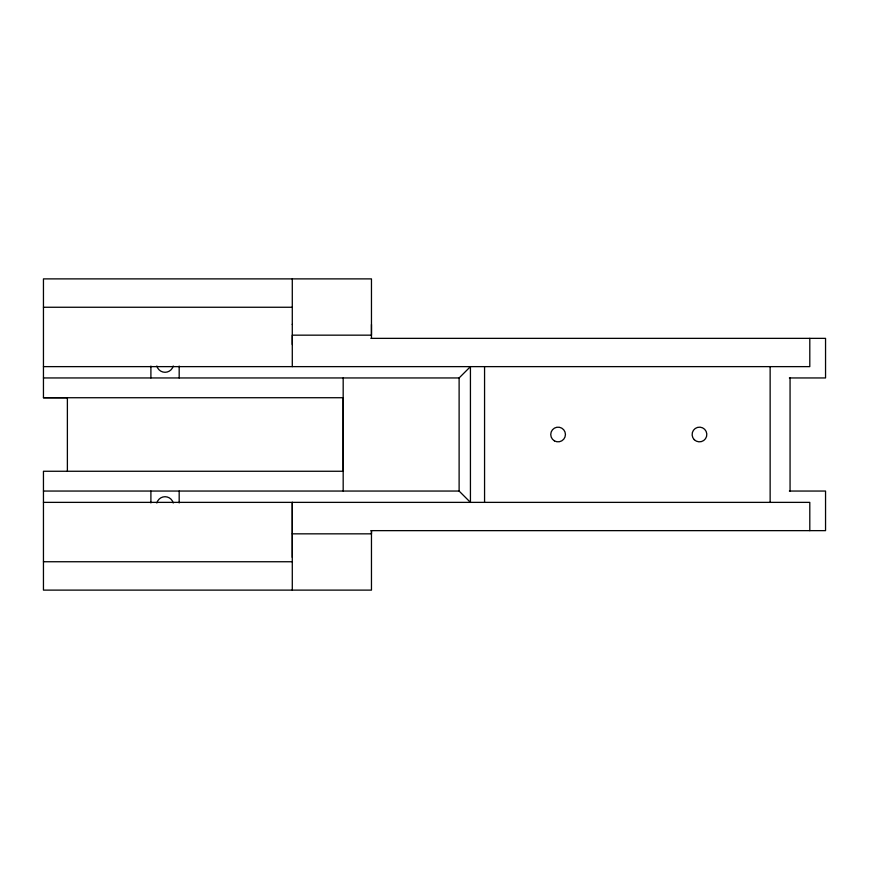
<?xml version="1.0" encoding="UTF-8"?>
<svg xmlns="http://www.w3.org/2000/svg" width="869" height="869" viewBox="0 0 869 869"><rect width="100%" height="100%" fill="white"/><g stroke="black" fill="none" stroke-linecap="round" stroke-linejoin="round"><path stroke-width="1.3" d="M67.38 471.259L67.38 397.763L43.45 397.741L43.45 278.884L371.465 278.884L371.465 338.356M292.288 557.409L292.288 502.369L292.288 590.116M292.288 344.526L292.288 324.3M371.465 324.463L371.465 335.162L292.288 335.162L292.288 366.631M770.14 502.369L770.14 366.631M809.799 530.644L809.799 502.369L43.45 502.369M809.799 338.356L809.799 366.631L43.45 366.631M43.45 377.95L459.114 377.95L470.433 366.631L470.433 502.369L459.114 491.05L43.45 491.05M43.45 307.257L292.288 307.257M370.911 338.356L825.55 338.356L825.55 377.95L789.367 377.95M43.45 397.741L343.19 397.73L343.179 471.259L43.45 471.259L43.45 590.116L371.465 590.116L371.465 530.644L371.465 533.838L292.288 533.838M789.367 491.05L825.55 491.05L825.55 530.644L370.911 530.644M43.45 561.743L292.288 561.743M790.062 377.95L790.062 491.05M484.565 366.631L484.565 502.369M459.114 377.95L459.114 491.05M343.179 377.95L343.179 491.05M292.288 278.884L292.288 324.463M179.177 366.066L179.177 377.95M179.177 491.05L179.177 502.934M150.902 366.066L150.902 377.95M150.902 491.05L150.902 502.934M173.235 366.001A8.484 8.484 0 0 1 156.844 366.001M156.844 502.999A8.484 8.484 0 0 1 173.235 502.999M694.277 439.703A7.354 7.354 0 0 0 706.573 436.401A7.354 7.354 0 0 0 697.568 427.396A7.354 7.354 0 0 0 694.277 439.703M554.411 440.865A7.354 7.354 0 0 0 565.437 434.5A7.354 7.354 0 0 0 554.411 428.135A7.354 7.354 0 0 0 554.411 440.865"/></g></svg>
